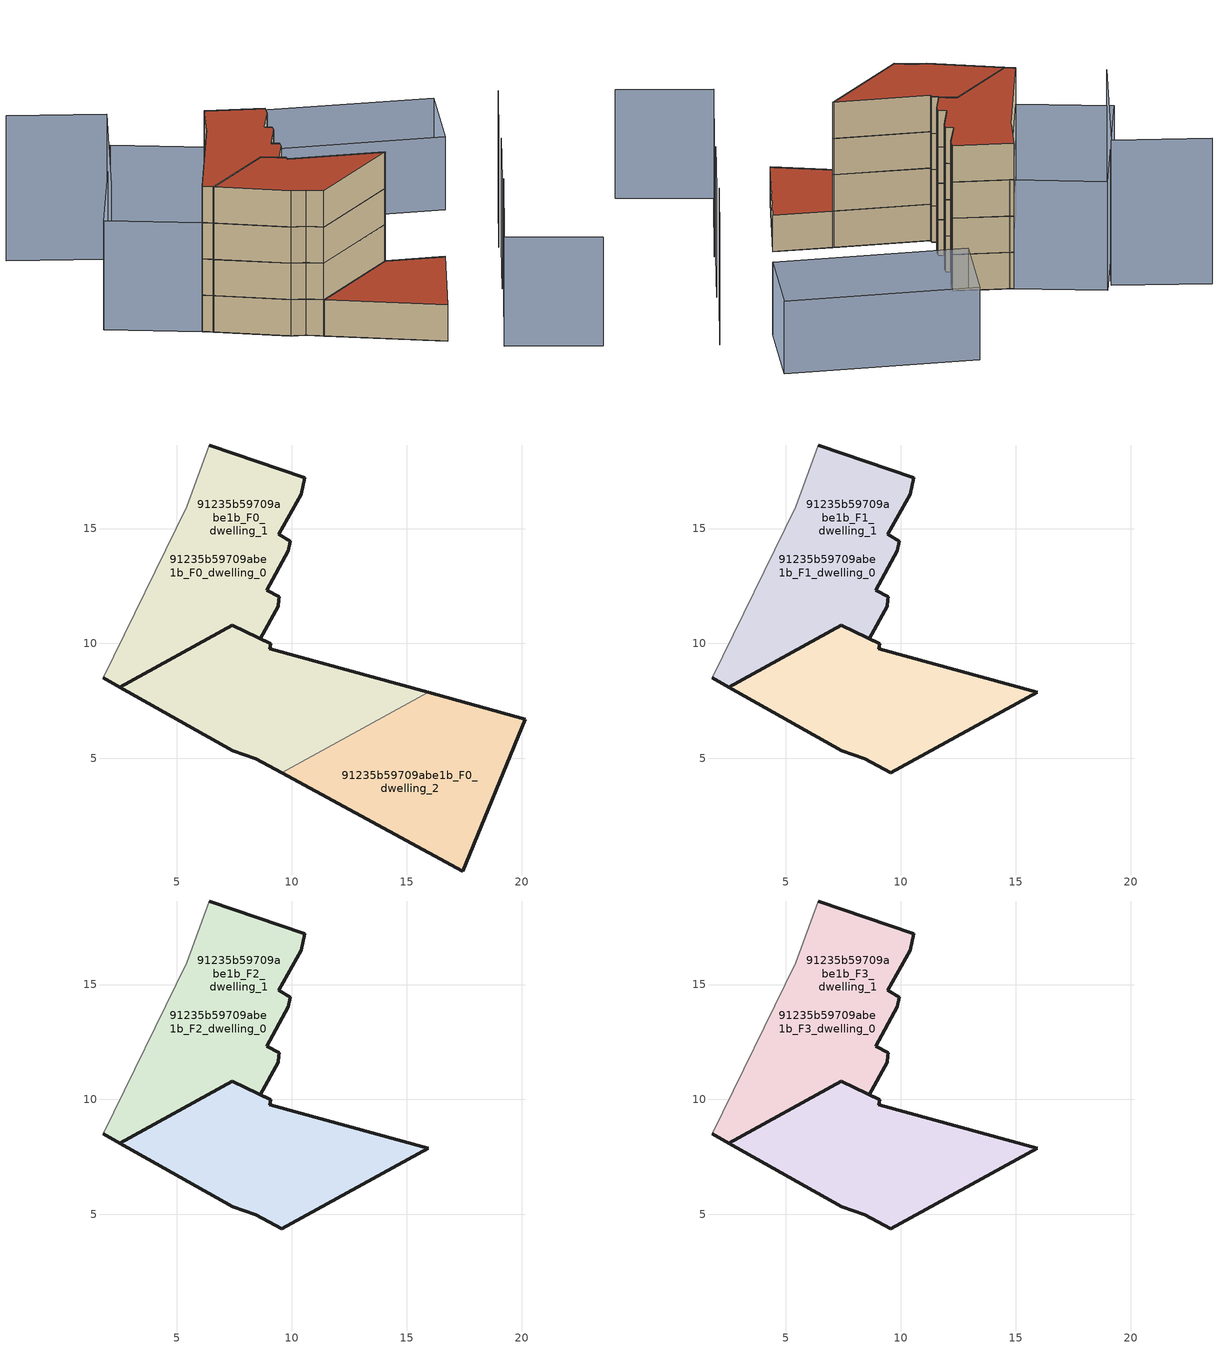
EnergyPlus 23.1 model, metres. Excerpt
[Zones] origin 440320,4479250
91235b59709abe1b_F0_dwelling_0
 floor ground (EU_floor_Construction): 9.06,9.85 9.09,9.99 8.63,10.21 9.41,11.61 9.44,11.9 9.45,12.04 8.9,12.32 9.84,14.03 9.94,14.45 9.43,14.76 10.4,16.48 10.56,17.2 6.4,18.63 5.42,15.94 1.8,8.51 2.52,8.11 7.42,10.8 9.08,9.98 z0; 9.05,9.78 9.06,9.85 9.08,9.98 9.04,9.78 z0; 15.93,7.87 9.05,9.77 9.06,9.85 9.05,9.78 9.04,9.78 9.08,9.98 7.42,10.79 2.52,8.11 7.43,5.33 8.43,5 9.56,4.38 z0; 9.08,9.98 7.42,10.8 2.52,8.11 7.42,10.79 z0
 wall outside (EU_wall_Construction): 6.4,18.63 10.56,17.2 10.41,16.48 9.43,14.76 9.94,14.45 9.84,14.03 8.91,12.32 9.45,12.04 9.44,11.9 9.41,11.61 8.63,10.21 9.09,9.99 9.05,9.78 9.04,9.78 9.08,9.98 7.42,10.8 2.52,8.11 1.8,8.51 z0:3
 wall adiabatic (EU_wall_Construction): 1.8,8.51 5.42,15.94 6.4,18.63 z0:3
91235b59709abe1b_F0_dwelling_1
 floor ground (EU_floor_Construction): 9.06,9.85 9.09,9.99 8.63,10.21 9.41,11.61 9.44,11.9 9.45,12.04 8.9,12.32 9.84,14.03 9.94,14.45 9.43,14.76 10.4,16.48 10.56,17.2 6.4,18.63 5.42,15.94 1.8,8.51 2.52,8.11 7.42,10.8 9.08,9.98 z0; 9.05,9.78 9.06,9.85 9.08,9.98 9.04,9.78 z0; 15.93,7.87 9.05,9.77 9.06,9.85 9.05,9.78 9.04,9.78 9.08,9.98 7.42,10.79 2.52,8.11 7.43,5.33 8.43,5 9.56,4.38 z0; 9.08,9.98 7.42,10.8 2.52,8.11 7.42,10.79 z0
 wall outside (EU_wall_Construction): 9.57,4.38 8.43,5 7.43,5.33 2.52,8.11 7.42,10.79 9.08,9.98 9.05,9.77 15.93,7.87 z0:3
 wall to 91235b59709abe1b_F0_dwelling_2 (EU_wall_Construction): 15.93,7.87 9.56,4.38 z0:3
91235b59709abe1b_F0_dwelling_2
 floor ground (EU_floor_Construction): 17.44,0.11 20.15,6.7 15.93,7.87 9.57,4.38 z0
 wall outside (EU_wall_Construction): 15.93,7.87 20.15,6.7 17.44,0.11 9.57,4.38 z0:3
 roof outside (EU_roof_Construction): 20.15,6.7 17.44,0.11 9.57,4.38 15.93,7.87 z3
91235b59709abe1b_F1_dwelling_0
 floor outside (EU_floor_Construction): 9.08,9.98 7.42,10.8 2.52,8.11 7.42,10.79 z3; 9.06,9.85 9.09,9.99 8.63,10.21 9.41,11.61 9.44,11.9 9.45,12.04 8.9,12.32 9.84,14.03 9.94,14.45 9.43,14.76 10.4,16.48 10.56,17.2 6.4,18.63 5.42,15.94 1.8,8.51 2.52,8.11 7.42,10.8 9.08,9.98 z3; 15.93,7.87 9.05,9.77 9.06,9.85 9.05,9.78 9.04,9.78 9.08,9.98 7.42,10.79 2.52,8.11 7.43,5.33 8.43,5 9.56,4.38 z3; 9.05,9.78 9.06,9.85 9.08,9.98 9.04,9.78 z3
 wall outside (EU_wall_Construction): 6.4,18.63 10.56,17.2 10.41,16.48 9.43,14.76 9.94,14.45 9.84,14.03 8.91,12.32 9.45,12.04 9.44,11.9 9.41,11.61 8.63,10.21 9.09,9.99 9.05,9.78 9.04,9.78 9.08,9.98 7.42,10.8 2.52,8.11 1.8,8.51 z3:6
 wall adiabatic (EU_wall_Construction): 1.8,8.51 5.42,15.94 6.4,18.63 z3:6
91235b59709abe1b_F1_dwelling_1
 floor to 91235b59709abe1b_F0_dwelling_1 (EU_floor_Construction): 9.06,9.85 9.09,9.99 8.63,10.21 9.41,11.61 9.44,11.9 9.45,12.04 8.9,12.32 9.84,14.03 9.94,14.45 9.43,14.76 10.4,16.48 10.56,17.2 6.4,18.63 5.42,15.94 1.8,8.51 2.52,8.11 7.42,10.8 9.08,9.98 z3; 15.93,7.87 9.05,9.77 9.06,9.85 9.05,9.78 9.04,9.78 9.08,9.98 7.42,10.79 2.52,8.11 7.43,5.33 8.43,5 9.56,4.38 z3; 9.05,9.78 9.06,9.85 9.08,9.98 9.04,9.78 z3; 9.08,9.98 7.42,10.8 2.52,8.11 7.42,10.79 z3
 wall outside (EU_wall_Construction): 15.93,7.87 9.57,4.38 8.43,5 7.43,5.33 2.52,8.11 7.42,10.79 9.08,9.98 9.05,9.77 15.93,7.87 z3:6
91235b59709abe1b_F2_dwelling_0
 floor outside (EU_floor_Construction): 9.08,9.98 7.42,10.8 2.52,8.11 7.42,10.79 z6; 9.06,9.85 9.09,9.99 8.63,10.21 9.41,11.61 9.44,11.9 9.45,12.04 8.9,12.32 9.84,14.03 9.94,14.45 9.43,14.76 10.4,16.48 10.56,17.2 6.4,18.63 5.42,15.94 1.8,8.51 2.52,8.11 7.42,10.8 9.08,9.98 z6; 15.93,7.87 9.05,9.77 9.06,9.85 9.05,9.78 9.04,9.78 9.08,9.98 7.42,10.79 2.52,8.11 7.43,5.33 8.43,5 9.56,4.38 z6; 9.05,9.78 9.06,9.85 9.08,9.98 9.04,9.78 z6
 wall outside (EU_wall_Construction): 6.4,18.63 10.56,17.2 10.41,16.48 9.43,14.76 9.94,14.45 9.84,14.03 8.91,12.32 9.45,12.04 9.44,11.9 9.41,11.61 8.63,10.21 9.09,9.99 9.05,9.78 9.04,9.78 9.08,9.98 7.42,10.8 2.52,8.11 1.8,8.51 z6:9
 wall adiabatic (EU_wall_Construction): 1.8,8.51 5.42,15.94 6.4,18.63 z6:9
91235b59709abe1b_F2_dwelling_1
 floor to 91235b59709abe1b_F1_dwelling_1 (EU_floor_Construction): 9.06,9.85 9.09,9.99 8.63,10.21 9.41,11.61 9.44,11.9 9.45,12.04 8.9,12.32 9.84,14.03 9.94,14.45 9.43,14.76 10.4,16.48 10.56,17.2 6.4,18.63 5.42,15.94 1.8,8.51 2.52,8.11 7.42,10.8 9.08,9.98 z6; 15.93,7.87 9.05,9.77 9.06,9.85 9.05,9.78 9.04,9.78 9.08,9.98 7.42,10.79 2.52,8.11 7.43,5.33 8.43,5 9.56,4.38 z6; 9.05,9.78 9.06,9.85 9.08,9.98 9.04,9.78 z6; 9.08,9.98 7.42,10.8 2.52,8.11 7.42,10.79 z6
 wall outside (EU_wall_Construction): 15.93,7.87 9.57,4.38 8.43,5 7.43,5.33 2.52,8.11 7.42,10.79 9.08,9.98 9.05,9.77 15.93,7.87 z6:9
91235b59709abe1b_F3_dwelling_0
 floor outside (EU_floor_Construction): 9.08,9.98 7.42,10.8 2.52,8.11 7.42,10.79 z9; 9.06,9.85 9.09,9.99 8.63,10.21 9.41,11.61 9.44,11.9 9.45,12.04 8.9,12.32 9.84,14.03 9.94,14.45 9.43,14.76 10.4,16.48 10.56,17.2 6.4,18.63 5.42,15.94 1.8,8.51 2.52,8.11 7.42,10.8 9.08,9.98 z9; 15.93,7.87 9.05,9.77 9.06,9.85 9.05,9.78 9.04,9.78 9.08,9.98 7.42,10.79 2.52,8.11 7.43,5.33 8.43,5 9.56,4.38 z9; 9.05,9.78 9.06,9.85 9.08,9.98 9.04,9.78 z9
 wall outside (EU_wall_Construction): 6.4,18.63 10.56,17.2 10.41,16.48 9.43,14.76 9.94,14.45 9.84,14.03 8.91,12.32 9.45,12.04 9.44,11.9 9.41,11.61 8.63,10.21 9.09,9.99 9.05,9.78 9.04,9.78 9.08,9.98 7.42,10.8 2.52,8.11 1.8,8.51 z9:12
 wall adiabatic (EU_wall_Construction): 1.8,8.51 5.42,15.94 6.4,18.63 z9:12
 roof outside (EU_roof_Construction): 9.08,9.98 9.06,9.85 9.05,9.78 9.04,9.78 z12; 15.93,7.87 9.56,4.38 8.43,5 7.43,5.33 2.52,8.11 7.42,10.79 9.08,9.98 9.04,9.78 9.05,9.78 9.06,9.85 9.05,9.77 z12; 10.56,17.2 10.4,16.48 9.43,14.76 9.94,14.45 9.84,14.03 8.9,12.32 9.45,12.04 9.44,11.9 9.41,11.61 8.63,10.21 9.09,9.99 9.06,9.85 9.08,9.98 7.42,10.8 2.52,8.11 1.8,8.51 5.42,15.94 6.4,18.63 z12; 9.08,9.98 7.42,10.79 2.52,8.11 7.42,10.8 z12
91235b59709abe1b_F3_dwelling_1
 floor to 91235b59709abe1b_F2_dwelling_1 (EU_floor_Construction): 9.06,9.85 9.09,9.99 8.63,10.21 9.41,11.61 9.44,11.9 9.45,12.04 8.9,12.32 9.84,14.03 9.94,14.45 9.43,14.76 10.4,16.48 10.56,17.2 6.4,18.63 5.42,15.94 1.8,8.51 2.52,8.11 7.42,10.8 9.08,9.98 z9; 15.93,7.87 9.05,9.77 9.06,9.85 9.05,9.78 9.04,9.78 9.08,9.98 7.42,10.79 2.52,8.11 7.43,5.33 8.43,5 9.56,4.38 z9; 9.05,9.78 9.06,9.85 9.08,9.98 9.04,9.78 z9; 9.08,9.98 7.42,10.8 2.52,8.11 7.42,10.79 z9
 wall outside (EU_wall_Construction): 15.93,7.87 9.57,4.38 8.43,5 7.43,5.33 2.52,8.11 7.42,10.79 9.08,9.98 9.05,9.77 15.93,7.87 z9:12
 roof outside (EU_roof_Construction): 9.08,9.98 9.06,9.85 9.05,9.78 9.04,9.78 z12; 15.93,7.87 9.56,4.38 8.43,5 7.43,5.33 2.52,8.11 7.42,10.79 9.08,9.98 9.04,9.78 9.05,9.78 9.06,9.85 9.05,9.77 z12; 10.56,17.2 10.4,16.48 9.43,14.76 9.94,14.45 9.84,14.03 8.9,12.32 9.45,12.04 9.44,11.9 9.41,11.61 8.63,10.21 9.09,9.99 9.06,9.85 9.08,9.98 7.42,10.8 2.52,8.11 1.8,8.51 5.42,15.94 6.4,18.63 z12; 9.08,9.98 7.42,10.79 2.52,8.11 7.42,10.8 z12
shading: 27.4,-5.02 20.86,-2.19 / 20.86,-2.19 24.27,5.67 / 24.13,5.58 26.51,11.18 / 26.34,11.25 29.11,17.68 / 6.67,18.5 1.8,8.51 / 1.8,8.51 -4.55,11.61 / -4.55,11.61 0.31,21.6 / 0.31,21.6 6.67,18.5 z0:9; 25.04,17.88 11.33,21.66 / 11.33,21.66 12.86,27.23 / 12.86,27.23 26.57,23.45 / 26.57,23.45 25.04,17.88 z0:6; -6.96,23.69 -0.24,20.99 / -0.24,20.99 -4.07,11.44 z0:12
[Building]
EU S2 Campaign: North Axis=0; Terrain=City; Solar Distribution=FullExterior
[Site:Location]
Madrid: Latitude=40.5; Longitude=-3.5; Time Zone=1; Elevation=609
[SizingPeriod:WeatherFileDays]
AnnualSizingPeriod: Begin Month=1; Begin Day of Month=1; End Month=12; End Day of Month=31; Day of Week for Start Day=Monday; Use Weather File Daylight Saving Period=No; Use Weather File Rain and Snow Indicators=No
[MATERIAL]
EU_InternalMass_Material: Roughness=MediumRough; Thickness=0.1; Conductivity=1; Density=1800; Specific Heat=900; Thermal Absorptance=0.9; Solar Absorptance=0.7; Visible Absorptance=0.7
[MATERIAL:NOMASS] Roughness=MediumRough; Thermal Absorptance=0.9; Solar Absorptance=0.7; Visible Absorptance=0.7
Name | Thermal Resistance
EU_wall_NoMass; EU_roof_NoMass | 2.16768
EU_floor_NoMass | 1.14339
[CONSTRUCTION]
EU_wall_Construction: EU_wall_NoMass
EU_roof_Construction: EU_roof_NoMass
EU_floor_Construction: EU_floor_NoMass
EU_InternalMass_Construction: EU_InternalMass_Material
[ZONE] Type=1; Multiplier=1; Ceiling Height=autocalculate; Floor Area=autocalculate; Part of Total Floor Area=Yes
Name | Volume
91235b59709abe1b_F0_dwelling_0; 91235b59709abe1b_F0_dwelling_1 | 257.19
91235b59709abe1b_F1_dwelling_0; 91235b59709abe1b_F2_dwelling_0; 91235b59709abe1b_F3_dwelling_0; 91235b59709abe1b_F1_dwelling_1; 91235b59709abe1b_F2_dwelling_1; 91235b59709abe1b_F3_dwelling_1 | 257.191
91235b59709abe1b_F0_dwelling_2 | 128.581
[INTERNALMASS] Construction=EU_InternalMass_Construction
Name | Zone or ZoneList | Surface Area
91235b59709abe1b_F0_dwelling_0_EU_InternalMass | 91235b59709abe1b_F0_dwelling_0 | 44.2252
91235b59709abe1b_F0_dwelling_1_EU_InternalMass | 91235b59709abe1b_F0_dwelling_1 | 41.5059
91235b59709abe1b_F0_dwelling_2_EU_InternalMass | 91235b59709abe1b_F0_dwelling_2 | 42.8604
91235b59709abe1b_F1_dwelling_0_EU_InternalMass | 91235b59709abe1b_F1_dwelling_0 | 64.295
91235b59709abe1b_F1_dwelling_1_EU_InternalMass | 91235b59709abe1b_F1_dwelling_1 | 64.2962
91235b59709abe1b_F2_dwelling_0_EU_InternalMass | 91235b59709abe1b_F2_dwelling_0 | 64.295
91235b59709abe1b_F2_dwelling_1_EU_InternalMass | 91235b59709abe1b_F2_dwelling_1 | 64.2962
91235b59709abe1b_F3_dwelling_0_EU_InternalMass | 91235b59709abe1b_F3_dwelling_0 | 64.295
91235b59709abe1b_F3_dwelling_1_EU_InternalMass | 91235b59709abe1b_F3_dwelling_1 | 64.2962
[OTHEREQUIPMENT] Fuel Type=Electricity; Design Level Calculation Method=Watts/Area; Power per Zone Floor Area=1; Fraction Latent=0; Fraction Radiant=0; Fraction Lost=0; Carbon Dioxide Generation Rate=0; EndUse Subcategory=EU_Step8_InternalGains
Name | Zone or ZoneList or Space or SpaceList | Schedule
EU_Step8_InternalGain_91235b59709abe1b_F0_dwelling_0_f000 | 91235b59709abe1b_F0_dwelling_0 | EU_Step8_GainSchedule_91235b59709abe1b_F0_dwelling_0_f000
EU_Step8_InternalGain_91235b59709abe1b_F0_dwelling_1_f000 | 91235b59709abe1b_F0_dwelling_1 | EU_Step8_GainSchedule_91235b59709abe1b_F0_dwelling_1_f000
EU_Step8_InternalGain_91235b59709abe1b_F0_dwelling_2_f000 | 91235b59709abe1b_F0_dwelling_2 | EU_Step8_GainSchedule_91235b59709abe1b_F0_dwelling_2_f000
EU_Step8_InternalGain_91235b59709abe1b_F1_dwelling_0_f000 | 91235b59709abe1b_F1_dwelling_0 | EU_Step8_GainSchedule_91235b59709abe1b_F1_dwelling_0_f000
EU_Step8_InternalGain_91235b59709abe1b_F1_dwelling_1_f000 | 91235b59709abe1b_F1_dwelling_1 | EU_Step8_GainSchedule_91235b59709abe1b_F1_dwelling_1_f000
EU_Step8_InternalGain_91235b59709abe1b_F2_dwelling_0_f000 | 91235b59709abe1b_F2_dwelling_0 | EU_Step8_GainSchedule_91235b59709abe1b_F2_dwelling_0_f000
EU_Step8_InternalGain_91235b59709abe1b_F2_dwelling_1_f000 | 91235b59709abe1b_F2_dwelling_1 | EU_Step8_GainSchedule_91235b59709abe1b_F2_dwelling_1_f000
EU_Step8_InternalGain_91235b59709abe1b_F3_dwelling_0_f000 | 91235b59709abe1b_F3_dwelling_0 | EU_Step8_GainSchedule_91235b59709abe1b_F3_dwelling_0_f000
EU_Step8_InternalGain_91235b59709abe1b_F3_dwelling_1_f000 | 91235b59709abe1b_F3_dwelling_1 | EU_Step8_GainSchedule_91235b59709abe1b_F3_dwelling_1_f000
[ZONEVENTILATION:DESIGNFLOWRATE] Schedule=EU_AlwaysOn; Design Flow Rate Calculation Method=AirChanges/Hour; Air Changes per Hour=0.480546; Ventilation Type=Natural; Fan Pressure Rise=0; Fan Total Efficiency=1; Constant Term Coefficient=1; Temperature Term Coefficient=0; Velocity Term Coefficient=0; Velocity Squared Term Coefficient=0; Minimum Indoor Temperature=-100; Maximum Indoor Temperature=100; Delta Temperature=-100; Minimum Outdoor Temperature=-100; Maximum Outdoor Temperature=100; Maximum Wind Speed=40
Name | Zone or ZoneList or Space or SpaceList
EU_ConstantAir_91235b59709abe1b_F0_dwelling_0 | 91235b59709abe1b_F0_dwelling_0
EU_ConstantAir_91235b59709abe1b_F0_dwelling_1 | 91235b59709abe1b_F0_dwelling_1
EU_ConstantAir_91235b59709abe1b_F0_dwelling_2 | 91235b59709abe1b_F0_dwelling_2
EU_ConstantAir_91235b59709abe1b_F1_dwelling_0 | 91235b59709abe1b_F1_dwelling_0
EU_ConstantAir_91235b59709abe1b_F1_dwelling_1 | 91235b59709abe1b_F1_dwelling_1
EU_ConstantAir_91235b59709abe1b_F2_dwelling_0 | 91235b59709abe1b_F2_dwelling_0
EU_ConstantAir_91235b59709abe1b_F2_dwelling_1 | 91235b59709abe1b_F2_dwelling_1
EU_ConstantAir_91235b59709abe1b_F3_dwelling_0 | 91235b59709abe1b_F3_dwelling_0
EU_ConstantAir_91235b59709abe1b_F3_dwelling_1 | 91235b59709abe1b_F3_dwelling_1
[HVACTEMPLATE:THERMOSTAT] Constant Heating Setpoint=20; Constant Cooling Setpoint=50
EU_HeatOnly_91235b59709abe1b_F0_dwelling_0; EU_HeatOnly_91235b59709abe1b_F0_dwelling_1; EU_HeatOnly_91235b59709abe1b_F0_dwelling_2; EU_HeatOnly_91235b59709abe1b_F1_dwelling_0; EU_HeatOnly_91235b59709abe1b_F1_dwelling_1; EU_HeatOnly_91235b59709abe1b_F2_dwelling_0; EU_HeatOnly_91235b59709abe1b_F2_dwelling_1; EU_HeatOnly_91235b59709abe1b_F3_dwelling_0; EU_HeatOnly_91235b59709abe1b_F3_dwelling_1
[HVACTEMPLATE:ZONE:IDEALLOADSAIRSYSTEM] System Availability Schedule=EU_AlwaysOn; Maximum Heating Supply Air Temperature=50; Minimum Cooling Supply Air Temperature=13; Maximum Heating Supply Air Humidity Ratio=0.0156; Minimum Cooling Supply Air Humidity Ratio=0.0077; Heating Limit=NoLimit; Cooling Limit=NoLimit; Heating Availability Schedule=EU_AlwaysOn; Cooling Availability Schedule=EU_CoolingOff; Dehumidification Control Type=ConstantSensibleHeatRatio; Cooling Sensible Heat Ratio=0.7; Dehumidification Setpoint=60; Humidification Control Type=None; Humidification Setpoint=30; Outdoor Air Method=None; Outdoor Air Flow Rate per Person=0.00944; Outdoor Air Flow Rate per Zone Floor Area=0; Outdoor Air Flow Rate per Zone=0; Demand Controlled Ventilation Type=None; Outdoor Air Economizer Type=NoEconomizer; Heat Recovery Type=None; Sensible Heat Recovery Effectiveness=0.7; Latent Heat Recovery Effectiveness=0.65
Name | Template Thermostat
91235b59709abe1b_F0_dwelling_0 | EU_HeatOnly_91235b59709abe1b_F0_dwelling_0
91235b59709abe1b_F0_dwelling_1 | EU_HeatOnly_91235b59709abe1b_F0_dwelling_1
91235b59709abe1b_F0_dwelling_2 | EU_HeatOnly_91235b59709abe1b_F0_dwelling_2
91235b59709abe1b_F1_dwelling_0 | EU_HeatOnly_91235b59709abe1b_F1_dwelling_0
91235b59709abe1b_F1_dwelling_1 | EU_HeatOnly_91235b59709abe1b_F1_dwelling_1
91235b59709abe1b_F2_dwelling_0 | EU_HeatOnly_91235b59709abe1b_F2_dwelling_0
91235b59709abe1b_F2_dwelling_1 | EU_HeatOnly_91235b59709abe1b_F2_dwelling_1
91235b59709abe1b_F3_dwelling_0 | EU_HeatOnly_91235b59709abe1b_F3_dwelling_0
91235b59709abe1b_F3_dwelling_1 | EU_HeatOnly_91235b59709abe1b_F3_dwelling_1
[SIZING:ZONE] Zone Cooling Design Supply Air Temperature Input Method=SupplyAirTemperature; Zone Cooling Design Supply Air Temperature=13; Zone Heating Design Supply Air Temperature Input Method=SupplyAirTemperature; Zone Heating Design Supply Air Temperature=50; Zone Cooling Design Supply Air Humidity Ratio=0.008; Zone Heating Design Supply Air Humidity Ratio=0.008; Cooling Design Air Flow Method=DesignDay; Cooling Design Air Flow Rate=0; Cooling Minimum Air Flow per Zone Floor Area=0.000762; Cooling Minimum Air Flow=0; Cooling Minimum Air Flow Fraction=0.2; Heating Design Air Flow Method=DesignDay; Heating Design Air Flow Rate=0; Heating Maximum Air Flow per Zone Floor Area=0.002032; Heating Maximum Air Flow=0.141576; Heating Maximum Air Flow Fraction=0.3; Account for Dedicated Outdoor Air System=No; Dedicated Outdoor Air System Control Strategy=NeutralSupplyAir; Dedicated Outdoor Air Low Setpoint Temperature for Design=autosize; Dedicated Outdoor Air High Setpoint Temperature for Design=autosize; Zone Load Sizing Method=Sensible Load Only No Latent Load; Zone Latent Cooling Design Supply Air Humidity Ratio Input Method=HumidityRatioDifference; Zone Cooling Design Supply Air Humidity Ratio Difference=0.005; Zone Latent Heating Design Supply Air Humidity Ratio Input Method=HumidityRatioDifference; Zone Humidification Design Supply Air Humidity Ratio Difference=0.005
91235b59709abe1b_F0_dwelling_0; 91235b59709abe1b_F0_dwelling_1; 91235b59709abe1b_F0_dwelling_2; 91235b59709abe1b_F1_dwelling_0; 91235b59709abe1b_F1_dwelling_1; 91235b59709abe1b_F2_dwelling_0; 91235b59709abe1b_F2_dwelling_1; 91235b59709abe1b_F3_dwelling_0; 91235b59709abe1b_F3_dwelling_1
[SCHEDULE:CONSTANT]
Name | Hourly Value
EU_AlwaysOn | 1
EU_CoolingOff | 0
[SCHEDULE:FILE] Column Number=1; Rows to Skip at Top=0; Number of Hours of Data=8760; Column Separator=Comma; Interpolate to Timestep=No; Minutes per Item=60; Adjust Schedule for Daylight Savings=Yes
Name | File
EU_Step8_GainSchedule_91235b59709abe1b_F0_dwelling_0_f000 | ../../schedules/91235b59709abe1b/91235b59709abe1b_F0_dwelling_0_f000_gain.csv
EU_Step8_GainSchedule_91235b59709abe1b_F0_dwelling_1_f000 | ../../schedules/91235b59709abe1b/91235b59709abe1b_F0_dwelling_1_f000_gain.csv
EU_Step8_GainSchedule_91235b59709abe1b_F0_dwelling_2_f000 | ../../schedules/91235b59709abe1b/91235b59709abe1b_F0_dwelling_2_f000_gain.csv
EU_Step8_GainSchedule_91235b59709abe1b_F1_dwelling_0_f000 | ../../schedules/91235b59709abe1b/91235b59709abe1b_F1_dwelling_0_f000_gain.csv
EU_Step8_GainSchedule_91235b59709abe1b_F1_dwelling_1_f000 | ../../schedules/91235b59709abe1b/91235b59709abe1b_F1_dwelling_1_f000_gain.csv
EU_Step8_GainSchedule_91235b59709abe1b_F2_dwelling_0_f000 | ../../schedules/91235b59709abe1b/91235b59709abe1b_F2_dwelling_0_f000_gain.csv
EU_Step8_GainSchedule_91235b59709abe1b_F2_dwelling_1_f000 | ../../schedules/91235b59709abe1b/91235b59709abe1b_F2_dwelling_1_f000_gain.csv
EU_Step8_GainSchedule_91235b59709abe1b_F3_dwelling_0_f000 | ../../schedules/91235b59709abe1b/91235b59709abe1b_F3_dwelling_0_f000_gain.csv
EU_Step8_GainSchedule_91235b59709abe1b_F3_dwelling_1_f000 | ../../schedules/91235b59709abe1b/91235b59709abe1b_F3_dwelling_1_f000_gain.csv
